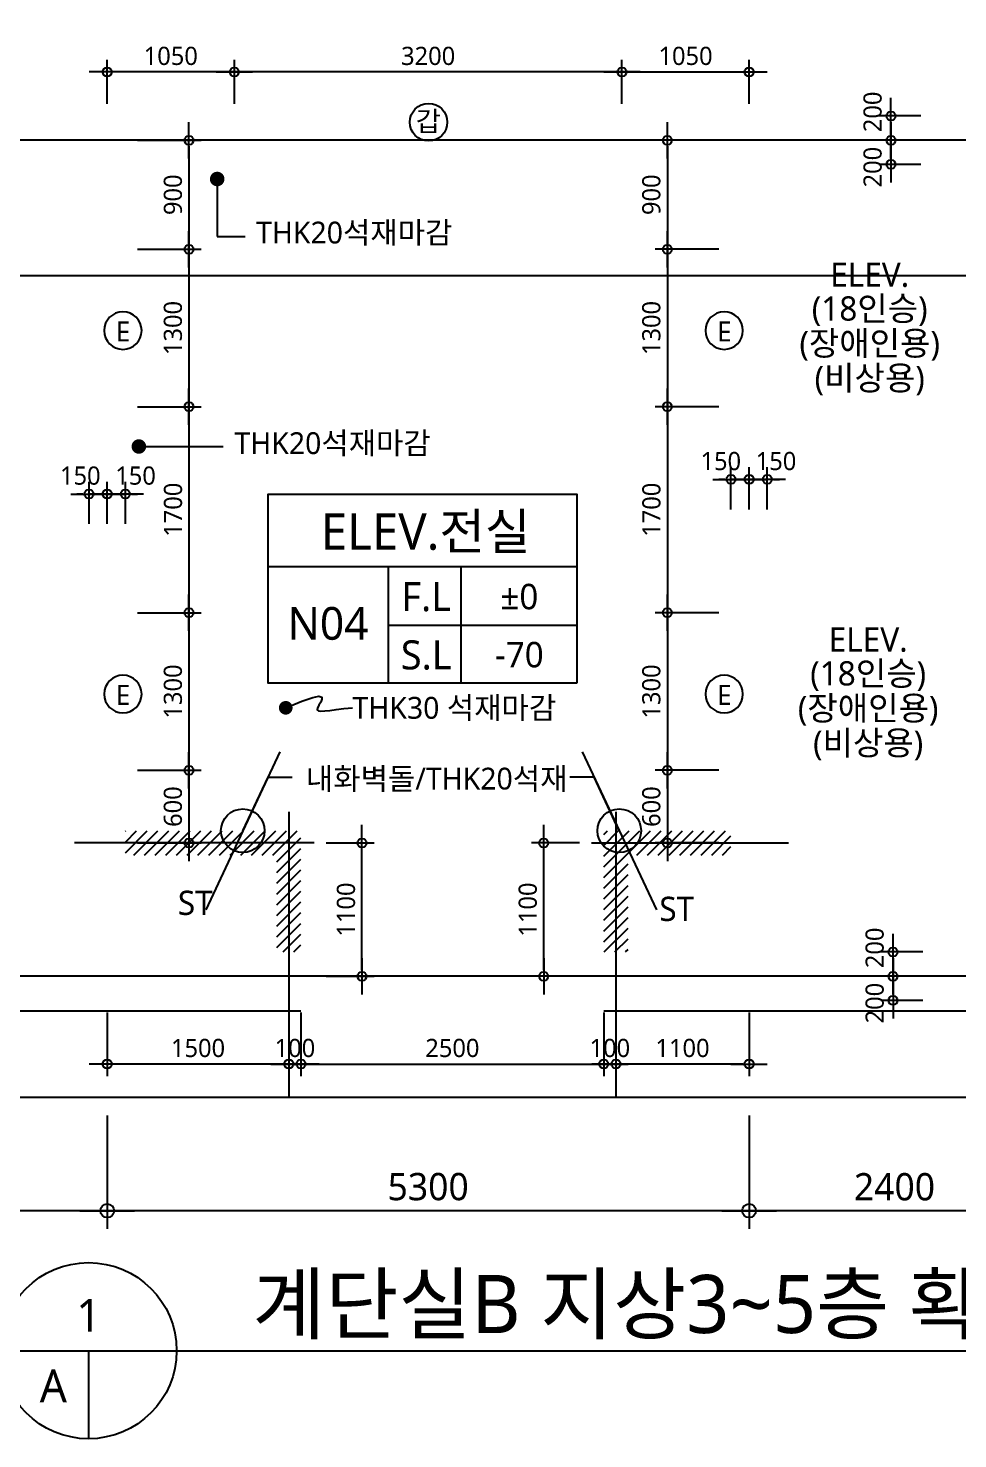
# Model space of a CAD drawing. Header units: millimetres. Extents: x 81033 to 452328, y -17390 to 42241.
# Drawn here: x 213123 to 220798, y 21892 to 33534 of the extents above; entities that cross this region are included whole.
import ezdxf
from ezdxf.enums import TextEntityAlignment as Align

# ---------------------------------------------------------------- set-up
doc = ezdxf.new("R2010")
doc.units = ezdxf.units.MM
doc.header["$LTSCALE"] = 100
doc.header["$MEASUREMENT"] = 0
doc.header["$PDSIZE"] = -10
doc.linetypes.add('CEN', pattern=[62, 60, -1, 0, -1])
doc.layers.get('0').update_dxf_attribs({"linetype": 'CONTINUOUS'})
doc.layers.get('Defpoints').update_dxf_attribs({"color": 171, "linetype": 'CONTINUOUS'})
for name, color, linetype in [('CEN(ST)', 1, 'CEN'), ('HAT 253', 253, 'CONTINUOUS'), ('INS', 251, 'BATTING'), ('LED', 7, 'CONTINUOUS'), ('NDIM', 7, 'CONTINUOUS'), ('SYM', 7, 'CONTINUOUS'), ('TEXT', 3, 'CONTINUOUS'), ('TEXT(MIN)', 7, 'CONTINUOUS'), ('TEXT(NOTE小)', 1, 'CONTINUOUS'), ('TEXT(노트)', 7, 'CONTINUOUS'), ('TEXT(실명)', 3, 'CONTINUOUS'), ('TEXT-기입', 6, 'CONTINUOUS'), ('TITLE', 7, 'CONTINUOUS')]:
    doc.layers.add(name, color=color, linetype=linetype)
doc.styles.add('CGS', font='cgse', dxfattribs={"bigfont": 'cgs'})
doc.styles.add('나눔바른고딕', font='NanumBarunGothic.ttf')
doc.linetypes.add('BATTING', pattern='A,0.0001,-0.1,[134,ltypeshp.shx,S=0.1,R=0,X=-0.1,Y=0],-0.2,[134,ltypeshp.shx,S=0.1,R=180,X=0.1,Y=0],-0.1', length=0.4001)
doc.dimstyles.new('NDIM 1200', dxfattribs={"dimscale": 75, "dimtxt": 3, "dimasz": 1, "dimexe": 2, "dimexo": 2, "dimgap": 1, "dimtad": 1, "dimdec": 0, "dimdsep": 46, "dimtxsty": 'CGS', "dimblk": 'DOT0', "dimcen": 1, "dimdle": 8, "dimclrd": 256, "dimclre": 256, "dimclrt": 256, "dimadec": 0, "dimazin": 0, "dimtfac": 1, "dimtdec": 0, "dimtix": 1, "dimtmove": 2, "dimatfit": 3, "dimldrblk": 'DOT0', "dimfxl": 1, "dimtolj": 1, "dimtzin": 0, "dimlwd": -1, "dimlwe": -1, "dimarcsym": 0})
pattern_1 = [(225, (229947.455, 57424.19), (44.19417, -44.19417), [])]

# ---------------------------------------------------------------- blocks, each defined once
blk = doc.blocks.new('DOT0')
blk.add_line((-3, 0), (3, 0))
at = {"color": 6}
blk.add_circle((0, 0), 0.75, dxfattribs=at)
blk = doc.blocks.new('*D142')
at = {"layer": 'Defpoints', "color": 0, "ltscale": 0.4, "transparency": 16777216}
for p in [(213775, 24710), (219075, 24710), (213775, 23774)]:
    blk.add_point(p, dxfattribs=at)
at = {"layer": 'NDIM', "ltscale": 0.4, "transparency": 16777216}
for p, q in [((213775, 24560), (213775, 23624)), ((219075, 24560), (219075, 23624)), ((219000, 23774), (213850, 23774))]:
    blk.add_line(p, q, dxfattribs=at)
at = {"layer": 'NDIM', "ltscale": 0.4, "transparency": 16777216, "xscale": 75, "yscale": 75, "zscale": 75, "rotation": 180}
blk.add_blockref('DOT0', (213775, 23774), dxfattribs=at)
at = {"layer": 'NDIM', "ltscale": 0.4, "transparency": 16777216, "xscale": 75, "yscale": 75, "zscale": 75}
blk.add_blockref('DOT0', (219075, 23774), dxfattribs=at)
at = {"layer": 'NDIM', "ltscale": 0.4, "transparency": 16777216, "insert": (216425, 23972), "char_height": 225, "attachment_point": 5, "style": '나눔바른고딕'}
blk.add_mtext('\\A1;5300', dxfattribs=at)
blk = doc.blocks.new('*D143')
at = {"layer": 'Defpoints', "color": 0, "ltscale": 0.4, "transparency": 16777216}
for p in [(211025, 24710), (213775, 24710), (211025, 23774)]:
    blk.add_point(p, dxfattribs=at)
at = {"layer": 'NDIM', "ltscale": 0.4, "transparency": 16777216}
for p, q in [((211025, 24560), (211025, 23624)), ((213775, 24560), (213775, 23624)), ((213700, 23774), (211100, 23774))]:
    blk.add_line(p, q, dxfattribs=at)
at = {"layer": 'NDIM', "ltscale": 0.4, "transparency": 16777216, "xscale": 75, "yscale": 75, "zscale": 75, "rotation": 180}
blk.add_blockref('DOT0', (211025, 23774), dxfattribs=at)
at = {"layer": 'NDIM', "ltscale": 0.4, "transparency": 16777216, "xscale": 75, "yscale": 75, "zscale": 75}
blk.add_blockref('DOT0', (213775, 23774), dxfattribs=at)
at = {"layer": 'NDIM', "ltscale": 0.4, "transparency": 16777216, "insert": (212400, 23971), "char_height": 225, "attachment_point": 5, "style": '나눔바른고딕'}
blk.add_mtext('\\A1;2750', dxfattribs=at)
blk = doc.blocks.new('*D146')
at = {"layer": 'Defpoints', "color": 0, "ltscale": 0.4, "transparency": 16777216}
for p in [(219075, 24710), (221475, 24710), (219075, 23774)]:
    blk.add_point(p, dxfattribs=at)
at = {"layer": 'NDIM', "ltscale": 0.4, "transparency": 16777216}
for p, q in [((219075, 24560), (219075, 23624)), ((221475, 24560), (221475, 23624)), ((221400, 23774), (219150, 23774))]:
    blk.add_line(p, q, dxfattribs=at)
at = {"layer": 'NDIM', "ltscale": 0.4, "transparency": 16777216, "xscale": 75, "yscale": 75, "zscale": 75, "rotation": 180}
blk.add_blockref('DOT0', (219075, 23774), dxfattribs=at)
at = {"layer": 'NDIM', "ltscale": 0.4, "transparency": 16777216, "xscale": 75, "yscale": 75, "zscale": 75}
blk.add_blockref('DOT0', (221475, 23774), dxfattribs=at)
at = {"layer": 'NDIM', "ltscale": 0.4, "transparency": 16777216, "insert": (220275, 23971), "char_height": 225, "attachment_point": 5, "style": '나눔바른고딕'}
blk.add_mtext('\\A1;2400', dxfattribs=at)
blk = doc.blocks.new('갑종방화문표기')
at = {"layer": 'TEXT(NOTE小)'}
blk.add_circle((0, 0), 150, dxfattribs=at)
at = {"layer": 'TEXT(NOTE小)', "style": '나눔바른고딕'}
blk.add_text('갑', height=160, dxfattribs=at).set_placement((-2, 7), align=Align.MIDDLE_CENTER)
blk = doc.blocks.new('*D538')
at = {"layer": 'Defpoints', "color": 0, "ltscale": 0.4, "transparency": 16777216}
for p in [(220246, 32810), (220593, 32810), (220593, 32610)]:
    blk.add_point(p, dxfattribs=at)
at = {"layer": 'NDIM', "ltscale": 0.4, "transparency": 16777216}
for p, q in [((220493, 32810), (220146, 32810)), ((220246, 32660), (220246, 32760)), ((220493, 32610), (220146, 32610))]:
    blk.add_line(p, q, dxfattribs=at)
at = {"layer": 'NDIM', "ltscale": 0.4, "transparency": 16777216, "xscale": 50, "yscale": 50, "zscale": 50}
for p, rotation in [((220246, 32810), 90), ((220246, 32610), 270)]:
    blk.add_blockref('DOT0', p, dxfattribs=dict(at, rotation=rotation))
at = {"layer": 'NDIM', "ltscale": 0.4, "transparency": 16777216, "insert": (220095, 32844), "char_height": 150, "attachment_point": 5, "rotation": 90, "style": '나눔바른고딕'}
blk.add_mtext('\\A1;200', dxfattribs=at)
blk = doc.blocks.new('*D539')
at = {"layer": 'Defpoints', "color": 0, "ltscale": 0.4, "transparency": 16777216}
for p in [(220593, 32610), (220246, 32410), (220593, 32410)]:
    blk.add_point(p, dxfattribs=at)
at = {"layer": 'NDIM', "ltscale": 0.4, "transparency": 16777216}
for p, q in [((220493, 32610), (220146, 32610)), ((220246, 32560), (220246, 32460)), ((220493, 32410), (220146, 32410))]:
    blk.add_line(p, q, dxfattribs=at)
at = {"layer": 'NDIM', "ltscale": 0.4, "transparency": 16777216, "xscale": 50, "yscale": 50, "zscale": 50}
for p, rotation in [((220246, 32610), 90), ((220246, 32410), 270)]:
    blk.add_blockref('DOT0', p, dxfattribs=dict(at, rotation=rotation))
at = {"layer": 'NDIM', "ltscale": 0.4, "transparency": 16777216, "insert": (220095, 32388), "char_height": 150, "attachment_point": 5, "rotation": 90, "style": '나눔바른고딕'}
blk.add_mtext('\\A1;200', dxfattribs=at)
blk = doc.blocks.new('*D544')
at = {"layer": 'Defpoints', "color": 0, "ltscale": 0.4, "transparency": 16777216}
for p in [(213925, 29690), (213775, 29343), (213925, 29343)]:
    blk.add_point(p, dxfattribs=at)
at = {"layer": 'NDIM', "ltscale": 0.4, "transparency": 16777216}
for p, q in [((213725, 29690), (213675, 29690)), ((213775, 29443), (213775, 29790)), ((213775, 29690), (213925, 29690)), ((213925, 29443), (213925, 29790)), ((213975, 29690), (214025, 29690))]:
    blk.add_line(p, q, dxfattribs=at)
at = {"layer": 'NDIM', "ltscale": 0.4, "transparency": 16777216, "xscale": 50, "yscale": 50, "zscale": 50}
blk.add_blockref('DOT0', (213775, 29690), dxfattribs=at)
at = {"layer": 'NDIM', "ltscale": 0.4, "transparency": 16777216, "xscale": 50, "yscale": 50, "zscale": 50, "rotation": 180}
blk.add_blockref('DOT0', (213925, 29690), dxfattribs=at)
at = {"layer": 'NDIM', "ltscale": 0.4, "transparency": 16777216, "insert": (214009, 29841), "char_height": 150, "attachment_point": 5, "style": '나눔바른고딕'}
blk.add_mtext('\\A1;150', dxfattribs=at)
blk = doc.blocks.new('*D545')
at = {"layer": 'Defpoints', "color": 0, "ltscale": 0.4, "transparency": 16777216}
for p in [(213625, 29690), (213625, 29343), (213775, 29343)]:
    blk.add_point(p, dxfattribs=at)
at = {"layer": 'NDIM', "ltscale": 0.4, "transparency": 16777216}
for p, q in [((213575, 29690), (213525, 29690)), ((213625, 29443), (213625, 29790)), ((213775, 29690), (213625, 29690)), ((213775, 29443), (213775, 29790)), ((213825, 29690), (213875, 29690))]:
    blk.add_line(p, q, dxfattribs=at)
at = {"layer": 'NDIM', "ltscale": 0.4, "transparency": 16777216, "xscale": 50, "yscale": 50, "zscale": 50}
blk.add_blockref('DOT0', (213625, 29690), dxfattribs=at)
at = {"layer": 'NDIM', "ltscale": 0.4, "transparency": 16777216, "xscale": 50, "yscale": 50, "zscale": 50, "rotation": 180}
blk.add_blockref('DOT0', (213775, 29690), dxfattribs=at)
at = {"layer": 'NDIM', "ltscale": 0.4, "transparency": 16777216, "insert": (213553, 29841), "char_height": 150, "attachment_point": 5, "style": '나눔바른고딕'}
blk.add_mtext('\\A1;150', dxfattribs=at)
blk = doc.blocks.new('*D546')
at = {"layer": 'Defpoints', "color": 0, "ltscale": 0.4, "transparency": 16777216}
for p in [(213925, 31710), (213925, 30410), (214450, 30410)]:
    blk.add_point(p, dxfattribs=at)
at = {"layer": 'NDIM', "ltscale": 0.4, "transparency": 16777216}
for p, q in [((214025, 31710), (214550, 31710)), ((214450, 31660), (214450, 30460)), ((214025, 30410), (214550, 30410))]:
    blk.add_line(p, q, dxfattribs=at)
at = {"layer": 'NDIM', "ltscale": 0.4, "transparency": 16777216, "xscale": 50, "yscale": 50, "zscale": 50}
for p, rotation in [((214450, 31710), 90), ((214450, 30410), 270)]:
    blk.add_blockref('DOT0', p, dxfattribs=dict(at, rotation=rotation))
at = {"layer": 'NDIM', "ltscale": 0.4, "transparency": 16777216, "insert": (214318, 31060), "char_height": 150, "attachment_point": 5, "rotation": 90, "style": '나눔바른고딕'}
blk.add_mtext('\\A1;1300', dxfattribs=at)
blk = doc.blocks.new('*D547')
at = {"layer": 'Defpoints', "color": 0, "ltscale": 0.4, "transparency": 16777216}
for p in [(213925, 30410), (213925, 28710), (214450, 28710)]:
    blk.add_point(p, dxfattribs=at)
at = {"layer": 'NDIM', "ltscale": 0.4, "transparency": 16777216}
for p, q in [((214025, 30410), (214550, 30410)), ((214450, 30360), (214450, 28760)), ((214025, 28710), (214550, 28710))]:
    blk.add_line(p, q, dxfattribs=at)
at = {"layer": 'NDIM', "ltscale": 0.4, "transparency": 16777216, "xscale": 50, "yscale": 50, "zscale": 50}
for p, rotation in [((214450, 30410), 90), ((214450, 28710), 270)]:
    blk.add_blockref('DOT0', p, dxfattribs=dict(at, rotation=rotation))
at = {"layer": 'NDIM', "ltscale": 0.4, "transparency": 16777216, "insert": (214319, 29560), "char_height": 150, "attachment_point": 5, "rotation": 90, "style": '나눔바른고딕'}
blk.add_mtext('\\A1;1700', dxfattribs=at)
blk = doc.blocks.new('*D548')
at = {"layer": 'Defpoints', "color": 0, "ltscale": 0.4, "transparency": 16777216}
for p in [(213925, 28710), (213925, 27410), (214450, 27410)]:
    blk.add_point(p, dxfattribs=at)
at = {"layer": 'NDIM', "ltscale": 0.4, "transparency": 16777216}
for p, q in [((214025, 28710), (214550, 28710)), ((214450, 28660), (214450, 27460)), ((214025, 27410), (214550, 27410))]:
    blk.add_line(p, q, dxfattribs=at)
at = {"layer": 'NDIM', "ltscale": 0.4, "transparency": 16777216, "xscale": 50, "yscale": 50, "zscale": 50}
for p, rotation in [((214450, 28710), 90), ((214450, 27410), 270)]:
    blk.add_blockref('DOT0', p, dxfattribs=dict(at, rotation=rotation))
at = {"layer": 'NDIM', "ltscale": 0.4, "transparency": 16777216, "insert": (214318, 28060), "char_height": 150, "attachment_point": 5, "rotation": 90, "style": '나눔바른고딕'}
blk.add_mtext('\\A1;1300', dxfattribs=at)
blk = doc.blocks.new('*D549')
at = {"layer": 'Defpoints', "color": 0, "ltscale": 0.4, "transparency": 16777216}
for p in [(213925, 27410), (213925, 26810), (214450, 26810)]:
    blk.add_point(p, dxfattribs=at)
at = {"layer": 'NDIM', "ltscale": 0.4, "transparency": 16777216}
for p, q in [((214025, 27410), (214550, 27410)), ((214450, 27360), (214450, 26860)), ((214025, 26810), (214550, 26810))]:
    blk.add_line(p, q, dxfattribs=at)
at = {"layer": 'NDIM', "ltscale": 0.4, "transparency": 16777216, "xscale": 50, "yscale": 50, "zscale": 50}
for p, rotation in [((214450, 27410), 90), ((214450, 26810), 270)]:
    blk.add_blockref('DOT0', p, dxfattribs=dict(at, rotation=rotation))
at = {"layer": 'NDIM', "ltscale": 0.4, "transparency": 16777216, "insert": (214318, 27110), "char_height": 150, "attachment_point": 5, "rotation": 90, "style": '나눔바른고딕'}
blk.add_mtext('\\A1;600', dxfattribs=at)
blk = doc.blocks.new('*D550')
at = {"layer": 'Defpoints', "color": 0, "ltscale": 0.4, "transparency": 16777216}
for p in [(213925, 32610), (213925, 31710), (214450, 31710)]:
    blk.add_point(p, dxfattribs=at)
at = {"layer": 'NDIM', "ltscale": 0.4, "transparency": 16777216}
for p, q in [((214025, 32610), (214550, 32610)), ((214450, 32560), (214450, 31760)), ((214025, 31710), (214550, 31710))]:
    blk.add_line(p, q, dxfattribs=at)
at = {"layer": 'NDIM', "ltscale": 0.4, "transparency": 16777216, "xscale": 50, "yscale": 50, "zscale": 50}
for p, rotation in [((214450, 32610), 90), ((214450, 31710), 270)]:
    blk.add_blockref('DOT0', p, dxfattribs=dict(at, rotation=rotation))
at = {"layer": 'NDIM', "ltscale": 0.4, "transparency": 16777216, "insert": (214318, 32160), "char_height": 150, "attachment_point": 5, "rotation": 90, "style": '나눔바른고딕'}
blk.add_mtext('\\A1;900', dxfattribs=at)
blk = doc.blocks.new('*D551')
at = {"layer": 'Defpoints', "color": 0, "ltscale": 0.4, "transparency": 16777216}
for p in [(218925, 29811), (218925, 29463), (219075, 29463)]:
    blk.add_point(p, dxfattribs=at)
at = {"layer": 'NDIM', "ltscale": 0.4, "transparency": 16777216}
for p, q in [((218875, 29811), (218825, 29811)), ((218925, 29563), (218925, 29911)), ((219075, 29811), (218925, 29811)), ((219075, 29563), (219075, 29911)), ((219125, 29811), (219175, 29811))]:
    blk.add_line(p, q, dxfattribs=at)
at = {"layer": 'NDIM', "ltscale": 0.4, "transparency": 16777216, "xscale": 50, "yscale": 50, "zscale": 50}
blk.add_blockref('DOT0', (218925, 29811), dxfattribs=at)
at = {"layer": 'NDIM', "ltscale": 0.4, "transparency": 16777216, "xscale": 50, "yscale": 50, "zscale": 50, "rotation": 180}
blk.add_blockref('DOT0', (219075, 29811), dxfattribs=at)
at = {"layer": 'NDIM', "ltscale": 0.4, "transparency": 16777216, "insert": (218841, 29961), "char_height": 150, "attachment_point": 5, "style": '나눔바른고딕'}
blk.add_mtext('\\A1;150', dxfattribs=at)
blk = doc.blocks.new('*D552')
at = {"layer": 'Defpoints', "color": 0, "ltscale": 0.4, "transparency": 16777216}
for p in [(219225, 29811), (219075, 29463), (219225, 29463)]:
    blk.add_point(p, dxfattribs=at)
at = {"layer": 'NDIM', "ltscale": 0.4, "transparency": 16777216}
for p, q in [((219025, 29811), (218975, 29811)), ((219075, 29563), (219075, 29911)), ((219075, 29811), (219225, 29811)), ((219225, 29563), (219225, 29911)), ((219275, 29811), (219325, 29811))]:
    blk.add_line(p, q, dxfattribs=at)
at = {"layer": 'NDIM', "ltscale": 0.4, "transparency": 16777216, "xscale": 50, "yscale": 50, "zscale": 50}
blk.add_blockref('DOT0', (219075, 29811), dxfattribs=at)
at = {"layer": 'NDIM', "ltscale": 0.4, "transparency": 16777216, "xscale": 50, "yscale": 50, "zscale": 50, "rotation": 180}
blk.add_blockref('DOT0', (219225, 29811), dxfattribs=at)
at = {"layer": 'NDIM', "ltscale": 0.4, "transparency": 16777216, "insert": (219297, 29961), "char_height": 150, "attachment_point": 5, "style": '나눔바른고딕'}
blk.add_mtext('\\A1;150', dxfattribs=at)
blk = doc.blocks.new('*D553')
at = {"layer": 'Defpoints', "color": 0, "ltscale": 0.4, "transparency": 16777216}
for p in [(218925, 31710), (218400, 30410), (218925, 30410)]:
    blk.add_point(p, dxfattribs=at)
at = {"layer": 'NDIM', "ltscale": 0.4, "transparency": 16777216}
for p, q in [((218825, 31710), (218300, 31710)), ((218400, 31660), (218400, 30460)), ((218825, 30410), (218300, 30410))]:
    blk.add_line(p, q, dxfattribs=at)
at = {"layer": 'NDIM', "ltscale": 0.4, "transparency": 16777216, "xscale": 50, "yscale": 50, "zscale": 50}
for p, rotation in [((218400, 31710), 90), ((218400, 30410), 270)]:
    blk.add_blockref('DOT0', p, dxfattribs=dict(at, rotation=rotation))
at = {"layer": 'NDIM', "ltscale": 0.4, "transparency": 16777216, "insert": (218268, 31060), "char_height": 150, "attachment_point": 5, "rotation": 90, "style": '나눔바른고딕'}
blk.add_mtext('\\A1;1300', dxfattribs=at)
blk = doc.blocks.new('*D554')
at = {"layer": 'Defpoints', "color": 0, "ltscale": 0.4, "transparency": 16777216}
for p in [(218925, 30410), (218400, 28710), (218925, 28710)]:
    blk.add_point(p, dxfattribs=at)
at = {"layer": 'NDIM', "ltscale": 0.4, "transparency": 16777216}
for p, q in [((218825, 30410), (218300, 30410)), ((218400, 30360), (218400, 28760)), ((218825, 28710), (218300, 28710))]:
    blk.add_line(p, q, dxfattribs=at)
at = {"layer": 'NDIM', "ltscale": 0.4, "transparency": 16777216, "xscale": 50, "yscale": 50, "zscale": 50}
for p, rotation in [((218400, 30410), 90), ((218400, 28710), 270)]:
    blk.add_blockref('DOT0', p, dxfattribs=dict(at, rotation=rotation))
at = {"layer": 'NDIM', "ltscale": 0.4, "transparency": 16777216, "insert": (218269, 29560), "char_height": 150, "attachment_point": 5, "rotation": 90, "style": '나눔바른고딕'}
blk.add_mtext('\\A1;1700', dxfattribs=at)
blk = doc.blocks.new('*D555')
at = {"layer": 'Defpoints', "color": 0, "ltscale": 0.4, "transparency": 16777216}
for p in [(218925, 28710), (218400, 27410), (218925, 27410)]:
    blk.add_point(p, dxfattribs=at)
at = {"layer": 'NDIM', "ltscale": 0.4, "transparency": 16777216}
for p, q in [((218825, 28710), (218300, 28710)), ((218400, 28660), (218400, 27460)), ((218825, 27410), (218300, 27410))]:
    blk.add_line(p, q, dxfattribs=at)
at = {"layer": 'NDIM', "ltscale": 0.4, "transparency": 16777216, "xscale": 50, "yscale": 50, "zscale": 50}
for p, rotation in [((218400, 28710), 90), ((218400, 27410), 270)]:
    blk.add_blockref('DOT0', p, dxfattribs=dict(at, rotation=rotation))
at = {"layer": 'NDIM', "ltscale": 0.4, "transparency": 16777216, "insert": (218268, 28060), "char_height": 150, "attachment_point": 5, "rotation": 90, "style": '나눔바른고딕'}
blk.add_mtext('\\A1;1300', dxfattribs=at)
blk = doc.blocks.new('*D556')
at = {"layer": 'Defpoints', "color": 0, "ltscale": 0.4, "transparency": 16777216}
for p in [(218925, 27410), (218400, 26810), (218925, 26810)]:
    blk.add_point(p, dxfattribs=at)
at = {"layer": 'NDIM', "ltscale": 0.4, "transparency": 16777216}
for p, q in [((218825, 27410), (218300, 27410)), ((218400, 27360), (218400, 26860)), ((218825, 26810), (218300, 26810))]:
    blk.add_line(p, q, dxfattribs=at)
at = {"layer": 'NDIM', "ltscale": 0.4, "transparency": 16777216, "xscale": 50, "yscale": 50, "zscale": 50}
for p, rotation in [((218400, 27410), 90), ((218400, 26810), 270)]:
    blk.add_blockref('DOT0', p, dxfattribs=dict(at, rotation=rotation))
at = {"layer": 'NDIM', "ltscale": 0.4, "transparency": 16777216, "insert": (218268, 27110), "char_height": 150, "attachment_point": 5, "rotation": 90, "style": '나눔바른고딕'}
blk.add_mtext('\\A1;600', dxfattribs=at)
blk = doc.blocks.new('*D557')
at = {"layer": 'Defpoints', "color": 0, "ltscale": 0.4, "transparency": 16777216}
for p in [(218925, 32610), (218400, 31710), (218925, 31710)]:
    blk.add_point(p, dxfattribs=at)
at = {"layer": 'NDIM', "ltscale": 0.4, "transparency": 16777216}
for p, q in [((218825, 32610), (218300, 32610)), ((218400, 32560), (218400, 31760)), ((218825, 31710), (218300, 31710))]:
    blk.add_line(p, q, dxfattribs=at)
at = {"layer": 'NDIM', "ltscale": 0.4, "transparency": 16777216, "xscale": 50, "yscale": 50, "zscale": 50}
for p, rotation in [((218400, 32610), 90), ((218400, 31710), 270)]:
    blk.add_blockref('DOT0', p, dxfattribs=dict(at, rotation=rotation))
at = {"layer": 'NDIM', "ltscale": 0.4, "transparency": 16777216, "insert": (218268, 32160), "char_height": 150, "attachment_point": 5, "rotation": 90, "style": '나눔바른고딕'}
blk.add_mtext('\\A1;900', dxfattribs=at)
blk = doc.blocks.new('*D558')
at = {"layer": 'Defpoints', "color": 0, "ltscale": 0.4, "transparency": 16777216}
for p in [(213775, 33174), (213775, 32810), (214825, 32810)]:
    blk.add_point(p, dxfattribs=at)
at = {"layer": 'NDIM', "ltscale": 0.4, "transparency": 16777216}
for p, q in [((213775, 32910), (213775, 33274)), ((214825, 32910), (214825, 33274)), ((214775, 33174), (213825, 33174))]:
    blk.add_line(p, q, dxfattribs=at)
at = {"layer": 'NDIM', "ltscale": 0.4, "transparency": 16777216, "xscale": 50, "yscale": 50, "zscale": 50, "rotation": 180}
blk.add_blockref('DOT0', (213775, 33174), dxfattribs=at)
at = {"layer": 'NDIM', "ltscale": 0.4, "transparency": 16777216, "xscale": 50, "yscale": 50, "zscale": 50}
blk.add_blockref('DOT0', (214825, 33174), dxfattribs=at)
at = {"layer": 'NDIM', "ltscale": 0.4, "transparency": 16777216, "insert": (214300, 33305), "char_height": 150, "attachment_point": 5, "style": '나눔바른고딕'}
blk.add_mtext('\\A1;1050', dxfattribs=at)
blk = doc.blocks.new('*D559')
at = {"layer": 'Defpoints', "color": 0, "ltscale": 0.4, "transparency": 16777216}
for p in [(214825, 33174), (214825, 32810), (218025, 32810)]:
    blk.add_point(p, dxfattribs=at)
at = {"layer": 'NDIM', "ltscale": 0.4, "transparency": 16777216}
for p, q in [((214825, 32910), (214825, 33274)), ((218025, 32910), (218025, 33274)), ((217975, 33174), (214875, 33174))]:
    blk.add_line(p, q, dxfattribs=at)
at = {"layer": 'NDIM', "ltscale": 0.4, "transparency": 16777216, "xscale": 50, "yscale": 50, "zscale": 50, "rotation": 180}
blk.add_blockref('DOT0', (214825, 33174), dxfattribs=at)
at = {"layer": 'NDIM', "ltscale": 0.4, "transparency": 16777216, "xscale": 50, "yscale": 50, "zscale": 50}
blk.add_blockref('DOT0', (218025, 33174), dxfattribs=at)
at = {"layer": 'NDIM', "ltscale": 0.4, "transparency": 16777216, "insert": (216425, 33305), "char_height": 150, "attachment_point": 5, "style": '나눔바른고딕'}
blk.add_mtext('\\A1;3200', dxfattribs=at)
blk = doc.blocks.new('*D560')
at = {"layer": 'Defpoints', "color": 0, "ltscale": 0.4, "transparency": 16777216}
for p in [(219075, 33174), (218025, 32810), (219075, 32810)]:
    blk.add_point(p, dxfattribs=at)
at = {"layer": 'NDIM', "ltscale": 0.4, "transparency": 16777216}
for p, q in [((218025, 32910), (218025, 33274)), ((219075, 32910), (219075, 33274)), ((218075, 33174), (219025, 33174))]:
    blk.add_line(p, q, dxfattribs=at)
at = {"layer": 'NDIM', "ltscale": 0.4, "transparency": 16777216, "xscale": 50, "yscale": 50, "zscale": 50, "rotation": 180}
blk.add_blockref('DOT0', (218025, 33174), dxfattribs=at)
at = {"layer": 'NDIM', "ltscale": 0.4, "transparency": 16777216, "xscale": 50, "yscale": 50, "zscale": 50}
blk.add_blockref('DOT0', (219075, 33174), dxfattribs=at)
at = {"layer": 'NDIM', "ltscale": 0.4, "transparency": 16777216, "insert": (218550, 33305), "char_height": 150, "attachment_point": 5, "style": '나눔바른고딕'}
blk.add_mtext('\\A1;1050', dxfattribs=at)
blk = doc.blocks.new('*D561')
at = {"layer": 'Defpoints', "color": 0, "ltscale": 0.4, "transparency": 16777216}
for p in [(217975, 25510), (219075, 25510), (217975, 24985)]:
    blk.add_point(p, dxfattribs=at)
at = {"layer": 'NDIM', "ltscale": 0.4, "transparency": 16777216}
for p, q in [((217975, 25410), (217975, 24885)), ((219075, 25410), (219075, 24885)), ((219025, 24985), (218025, 24985))]:
    blk.add_line(p, q, dxfattribs=at)
at = {"layer": 'NDIM', "ltscale": 0.4, "transparency": 16777216, "xscale": 50, "yscale": 50, "zscale": 50, "rotation": 180}
blk.add_blockref('DOT0', (217975, 24985), dxfattribs=at)
at = {"layer": 'NDIM', "ltscale": 0.4, "transparency": 16777216, "xscale": 50, "yscale": 50, "zscale": 50}
blk.add_blockref('DOT0', (219075, 24985), dxfattribs=at)
at = {"layer": 'NDIM', "ltscale": 0.4, "transparency": 16777216, "insert": (218525, 25117), "char_height": 150, "attachment_point": 5, "style": '나눔바른고딕'}
blk.add_mtext('\\A1;1100', dxfattribs=at)
blk = doc.blocks.new('*D562')
at = {"layer": 'Defpoints', "color": 0, "ltscale": 0.4, "transparency": 16777216}
for p in [(213775, 25510), (215275, 25510), (213775, 24985)]:
    blk.add_point(p, dxfattribs=at)
at = {"layer": 'NDIM', "ltscale": 0.4, "transparency": 16777216}
for p, q in [((213775, 25410), (213775, 24885)), ((215275, 25410), (215275, 24885)), ((215225, 24985), (213825, 24985))]:
    blk.add_line(p, q, dxfattribs=at)
at = {"layer": 'NDIM', "ltscale": 0.4, "transparency": 16777216, "xscale": 50, "yscale": 50, "zscale": 50, "rotation": 180}
blk.add_blockref('DOT0', (213775, 24985), dxfattribs=at)
at = {"layer": 'NDIM', "ltscale": 0.4, "transparency": 16777216, "xscale": 50, "yscale": 50, "zscale": 50}
blk.add_blockref('DOT0', (215275, 24985), dxfattribs=at)
at = {"layer": 'NDIM', "ltscale": 0.4, "transparency": 16777216, "insert": (214525, 25117), "char_height": 150, "attachment_point": 5, "style": '나눔바른고딕'}
blk.add_mtext('\\A1;1500', dxfattribs=at)
blk = doc.blocks.new('*D563')
at = {"layer": 'Defpoints', "color": 0, "ltscale": 0.4, "transparency": 16777216}
for p in [(215483, 26810), (215878, 26810), (215483, 25710)]:
    blk.add_point(p, dxfattribs=at)
at = {"layer": 'NDIM', "ltscale": 0.4, "transparency": 16777216}
for p, q in [((215583, 26810), (215978, 26810)), ((215878, 25760), (215878, 26760)), ((215583, 25710), (215978, 25710))]:
    blk.add_line(p, q, dxfattribs=at)
at = {"layer": 'NDIM', "ltscale": 0.4, "transparency": 16777216, "xscale": 50, "yscale": 50, "zscale": 50}
for p, rotation in [((215878, 26810), 90), ((215878, 25710), 270)]:
    blk.add_blockref('DOT0', p, dxfattribs=dict(at, rotation=rotation))
at = {"layer": 'NDIM', "ltscale": 0.4, "transparency": 16777216, "insert": (215747, 26260), "char_height": 150, "attachment_point": 5, "rotation": 90, "style": '나눔바른고딕'}
blk.add_mtext('\\A1;1100', dxfattribs=at)
blk = doc.blocks.new('*D564')
at = {"layer": 'Defpoints', "color": 0, "ltscale": 0.4, "transparency": 16777216}
for p in [(217379, 26810), (217774, 26810), (217774, 25710)]:
    blk.add_point(p, dxfattribs=at)
at = {"layer": 'NDIM', "ltscale": 0.4, "transparency": 16777216}
for p, q in [((217674, 26810), (217279, 26810)), ((217379, 25760), (217379, 26760)), ((217674, 25710), (217279, 25710))]:
    blk.add_line(p, q, dxfattribs=at)
at = {"layer": 'NDIM', "ltscale": 0.4, "transparency": 16777216, "xscale": 50, "yscale": 50, "zscale": 50}
for p, rotation in [((217379, 26810), 90), ((217379, 25710), 270)]:
    blk.add_blockref('DOT0', p, dxfattribs=dict(at, rotation=rotation))
at = {"layer": 'NDIM', "ltscale": 0.4, "transparency": 16777216, "insert": (217248, 26260), "char_height": 150, "attachment_point": 5, "rotation": 90, "style": '나눔바른고딕'}
blk.add_mtext('\\A1;1100', dxfattribs=at)
blk = doc.blocks.new('A$C51E23882')
at = {"layer": 'TITLE'}
blk.add_lwpolyline([(8500, 0), (0, 0), (0, 5200), (8500, 5200)], close=True, dxfattribs=at)
for points in [[(8500, 3200), (0, 3200)], [(3300, 3200), (3300, 0)], [(5300, 3200), (5300, 0)], [(3300, 1600), (8500, 1600)]]:
    blk.add_lwpolyline(points, dxfattribs=at)
at = {"layer": 'TITLE', "style": '나눔바른고딕'}
for s, p in [('F.L', (4352, 2378)), ('S.L', (4352, 778))]:
    blk.add_text(s, height=800, dxfattribs=at).set_placement(p, align=Align.MIDDLE)
blk = doc.blocks.new('_Dot')
at = {"color": 0, "linetype": 'ByBlock', "lineweight": -2}
blk.add_line((-0.5, 0), (-1, 0), dxfattribs=at)
at = {"color": 0, "linetype": 'ByBlock', "const_width": 0.5}
blk.add_lwpolyline([(-0.25, 0, 1), (0.25, 0, 1)], format="xyb", close=True, dxfattribs=at)
blk = doc.blocks.new('*D528')
at = {"layer": 'Defpoints', "color": 0, "ltscale": 0.4, "transparency": 16777216}
for p in [(220263, 25910), (220610, 25910), (220610, 25710)]:
    blk.add_point(p, dxfattribs=at)
at = {"layer": 'NDIM', "ltscale": 0.4, "transparency": 16777216}
for p, q in [((220510, 25910), (220163, 25910)), ((220263, 25760), (220263, 25860)), ((220510, 25710), (220163, 25710))]:
    blk.add_line(p, q, dxfattribs=at)
at = {"layer": 'NDIM', "ltscale": 0.4, "transparency": 16777216, "xscale": 50, "yscale": 50, "zscale": 50}
for p, rotation in [((220263, 25910), 90), ((220263, 25710), 270)]:
    blk.add_blockref('DOT0', p, dxfattribs=dict(at, rotation=rotation))
at = {"layer": 'NDIM', "ltscale": 0.4, "transparency": 16777216, "insert": (220112, 25944), "char_height": 150, "attachment_point": 5, "rotation": 90, "style": '나눔바른고딕'}
blk.add_mtext('\\A1;200', dxfattribs=at)
blk = doc.blocks.new('*D529')
at = {"layer": 'Defpoints', "color": 0, "ltscale": 0.4, "transparency": 16777216}
for p in [(220610, 25710), (220263, 25510), (220610, 25510)]:
    blk.add_point(p, dxfattribs=at)
at = {"layer": 'NDIM', "ltscale": 0.4, "transparency": 16777216}
for p, q in [((220510, 25710), (220163, 25710)), ((220263, 25660), (220263, 25560)), ((220510, 25510), (220163, 25510))]:
    blk.add_line(p, q, dxfattribs=at)
at = {"layer": 'NDIM', "ltscale": 0.4, "transparency": 16777216, "xscale": 50, "yscale": 50, "zscale": 50}
for p, rotation in [((220263, 25710), 90), ((220263, 25510), 270)]:
    blk.add_blockref('DOT0', p, dxfattribs=dict(at, rotation=rotation))
at = {"layer": 'NDIM', "ltscale": 0.4, "transparency": 16777216, "insert": (220112, 25488), "char_height": 150, "attachment_point": 5, "rotation": 90, "style": '나눔바른고딕'}
blk.add_mtext('\\A1;200', dxfattribs=at)
blk = doc.blocks.new('E')
at = {"layer": 'TEXT(NOTE小)'}
blk.add_circle((287, -86), 155, dxfattribs=at)
at = {"layer": 'TEXT(NOTE小)', "style": '나눔바른고딕'}
blk.add_text('E', height=165, dxfattribs=at).set_placement((288, -79), align=Align.MIDDLE_CENTER)
blk = doc.blocks.new('*D533')
at = {"layer": 'Defpoints', "color": 0, "ltscale": 0.4, "transparency": 16777216}
for p in [(215275, 25510), (215375, 25510), (215375, 24985)]:
    blk.add_point(p, dxfattribs=at)
at = {"layer": 'NDIM', "ltscale": 0.4, "transparency": 16777216}
for p, q in [((215275, 25410), (215275, 24885)), ((215375, 25410), (215375, 24885)), ((215225, 24985), (215175, 24985)), ((215275, 24985), (215375, 24985)), ((215425, 24985), (215475, 24985))]:
    blk.add_line(p, q, dxfattribs=at)
at = {"layer": 'NDIM', "ltscale": 0.4, "transparency": 16777216, "xscale": 50, "yscale": 50, "zscale": 50}
blk.add_blockref('DOT0', (215275, 24985), dxfattribs=at)
at = {"layer": 'NDIM', "ltscale": 0.4, "transparency": 16777216, "xscale": 50, "yscale": 50, "zscale": 50, "rotation": 180}
blk.add_blockref('DOT0', (215375, 24985), dxfattribs=at)
at = {"layer": 'NDIM', "ltscale": 0.4, "transparency": 16777216, "insert": (215325, 25117), "char_height": 150, "attachment_point": 5, "style": '나눔바른고딕'}
blk.add_mtext('\\A1;100', dxfattribs=at)
blk = doc.blocks.new('*D534')
at = {"layer": 'Defpoints', "color": 0, "ltscale": 0.4, "transparency": 16777216}
for p in [(215375, 25510), (217875, 25510), (217875, 24985)]:
    blk.add_point(p, dxfattribs=at)
at = {"layer": 'NDIM', "ltscale": 0.4, "transparency": 16777216}
for p, q in [((215375, 25410), (215375, 24885)), ((217875, 25410), (217875, 24885)), ((215425, 24985), (217825, 24985))]:
    blk.add_line(p, q, dxfattribs=at)
at = {"layer": 'NDIM', "ltscale": 0.4, "transparency": 16777216, "xscale": 50, "yscale": 50, "zscale": 50, "rotation": 180}
blk.add_blockref('DOT0', (215375, 24985), dxfattribs=at)
at = {"layer": 'NDIM', "ltscale": 0.4, "transparency": 16777216, "xscale": 50, "yscale": 50, "zscale": 50}
blk.add_blockref('DOT0', (217875, 24985), dxfattribs=at)
at = {"layer": 'NDIM', "ltscale": 0.4, "transparency": 16777216, "insert": (216625, 25117), "char_height": 150, "attachment_point": 5, "style": '나눔바른고딕'}
blk.add_mtext('\\A1;2500', dxfattribs=at)
blk = doc.blocks.new('*D535')
at = {"layer": 'Defpoints', "color": 0, "ltscale": 0.4, "transparency": 16777216}
for p in [(217875, 25510), (217975, 25510), (217975, 24985)]:
    blk.add_point(p, dxfattribs=at)
at = {"layer": 'NDIM', "ltscale": 0.4, "transparency": 16777216}
for p, q in [((217875, 25410), (217875, 24885)), ((217975, 25410), (217975, 24885)), ((217825, 24985), (217775, 24985)), ((217875, 24985), (217975, 24985)), ((218025, 24985), (218075, 24985))]:
    blk.add_line(p, q, dxfattribs=at)
at = {"layer": 'NDIM', "ltscale": 0.4, "transparency": 16777216, "xscale": 50, "yscale": 50, "zscale": 50}
blk.add_blockref('DOT0', (217875, 24985), dxfattribs=at)
at = {"layer": 'NDIM', "ltscale": 0.4, "transparency": 16777216, "xscale": 50, "yscale": 50, "zscale": 50, "rotation": 180}
blk.add_blockref('DOT0', (217975, 24985), dxfattribs=at)
at = {"layer": 'NDIM', "ltscale": 0.4, "transparency": 16777216, "insert": (217925, 25117), "char_height": 150, "attachment_point": 5, "style": '나눔바른고딕'}
blk.add_mtext('\\A1;100', dxfattribs=at)

msp = doc.modelspace()

# ---------------------------------------------------------------- hatches: boundary and pattern name
at = {"layer": 'HAT 253'}
h = msp.add_hatch(dxfattribs=at)
h.set_pattern_fill('ANSI31', color=256, scale=500, angle=180)
h.set_pattern_definition(pattern_1)
h.paths.add_polyline_path([(215175, 25910.1), (215375, 25910.1), (215375, 26910.1), (213925, 26910.1), (213925, 26710.1), (215175, 26710.1)])
h = msp.add_hatch(dxfattribs=at)
h.set_pattern_fill('ANSI31', color=256, scale=500, angle=180)
h.set_pattern_definition(pattern_1)
h.paths.add_polyline_path([(218075, 25910.1), (217875, 25910.1), (217875, 26910.1), (218925, 26910.1), (218925, 26710.1), (218075, 26710.1)])

# ---------------------------------------------------------------- linework, layer by layer
at = {"layer": 'CEN(ST)', "ltscale": 10000}
for p, q in [((223025, 32610.1), (207925, 32610.1)), ((215275, 27066.5), (215275, 24710.1)), ((217975, 27066.5), (217975, 24710.1)), ((215483.1, 26810.1), (213504.5, 26810.1)), ((217774.4, 26810.1), (219401, 26810.1)), ((227425, 25710.1), (207925, 25710.1))]:
    msp.add_line(p, q, dxfattribs=at)
at = {"layer": 'Defpoints'}
msp.add_line((212331.3, 31492.9), (225445.5, 31492.9), dxfattribs=at)
at = {"layer": 'Defpoints', "ltscale": 10000}
msp.add_lwpolyline([(207925, 39202.7), (227425, 39202.7), (227425, 24710.1), (207925, 24710.1)], close=True, dxfattribs=at)
at = {"layer": 'INS', "ltscale": 0.9}
for points in [[(215375, 25422.6), (207925, 25422.6)], [(222075, 25422.6), (217875, 25422.6)]]:
    msp.add_lwpolyline(points, dxfattribs=at)
at = {"layer": 'LED', "const_width": 56.2}
msp.add_lwpolyline([(215249.2, 27953.5, -1), (215249.2, 27897.2, -1)], format="xyb", close=True, dxfattribs=at)
at = {"layer": 'LED'}
msp.add_lwpolyline([(215249.2, 27925.3), (215383.1, 27981.2), (215471.8, 28011.3), (215523.5, 28020.5), (215546.3, 28013.8), (215548.2, 27995.8), (215537.5, 27971.6), (215522.1, 27945.8), (215510.2, 27923.5), (215508.6, 27908.3), (215518.3, 27900.1), (215539.1, 27897.6), (215570.8, 27899.5), (215613, 27904.5), (215665.5, 27911.3), (215728.1, 27918.7), (215800.4, 27925.3)], dxfattribs=at)
at = {"layer": 'NDIM', "ltscale": 10000}
msp.add_lwpolyline([(214156.4, 30082.1), (214733.4, 30082.1)], dxfattribs=at)
at = {"layer": 'SYM'}
for p, q in [((212893.9, 22619.5), (224137.6, 22619.5)), ((213621.2, 22619.5), (213621.2, 21892.2))]:
    msp.add_line(p, q, dxfattribs=at)
msp.add_circle((213621.2, 22619.5), 727.3, dxfattribs=at)

# ---------------------------------------------------------------- block references
for name, p, xscale, yscale, zscale in [('갑종방화문표기', (216428.4, 32758.7), 1.030731055544951, 1.030731055544951, 1.030731055544951), ('A$C51E23882', (215103.5, 28128.1), 0.3, 0.3, 0.3)]:
    msp.add_blockref(name, p, dxfattribs=dict(xscale=xscale, yscale=yscale, zscale=zscale))
at = {"layer": 'CEN(ST)', "xscale": -1, "rotation": 180}
for p in [(213617.7, 30952.8), (218582, 30952.8), (213617.7, 27952.8), (218582, 27952.8)]:
    msp.add_blockref('E', p, dxfattribs=at)
at = {"layer": 'NDIM', "ltscale": 10000, "xscale": -120, "yscale": 120, "zscale": 120}
msp.add_blockref('_Dot', (214036.4, 30082.1), dxfattribs=at)

# ---------------------------------------------------------------- texts
at = {"layer": 'TEXT', "style": '나눔바른고딕'}
msp.add_text('계단실B 지상3~5층 확대 평면도', height=480, dxfattribs=at).set_placement((223567.2, 23004.9), align=Align.MIDDLE_RIGHT)
for s, p in [('1', (213621.2, 22910.4)), ('A', (213330.3, 22328.6))]:
    msp.add_text(s, height=270, dxfattribs=at).set_placement(p, align=Align.MIDDLE)
at = {"layer": 'TEXT(MIN)', "style": '나눔바른고딕'}
for s, p in [('THK20석재마감', (216625.1, 31847.7)), ('THK20석재마감', (216446.6, 30109.6)), ('내화벽돌/THK20석재', (217575.4, 27340.9))]:
    msp.add_text(s, height=180, dxfattribs=at).set_placement(p, align=Align.MIDDLE_RIGHT)
msp.add_text('THK30 석재마감', height=180, dxfattribs=at).set_placement((215800.4, 27925.3), align=Align.MIDDLE_LEFT)
for p in [(214502.3, 26315.9), (218477.3, 26265.9)]:
    msp.add_text('ST', height=200, dxfattribs=at).set_placement(p, align=Align.MIDDLE_CENTER)
at = {"layer": 'TEXT(노트)', "style": '나눔바른고딕'}
for s, p in [('ELEV.', (220070.5, 31498.2)), ('(18인승)', (220070.5, 31211.6)), ('(장애인용)', (220070.5, 30924.9)), ('(비상용)', (220070.5, 30638.2)), ('ELEV.', (220057.7, 28486.9)), ('(18인승)', (220057.7, 28200.2)), ('(장애인용)', (220057.7, 27913.5)), ('(비상용)', (220057.7, 27626.9))]:
    msp.add_text(s, height=200, dxfattribs=at).set_placement(p, align=Align.MIDDLE)
at = {"layer": 'TEXT(실명)', "style": '나눔바른고딕'}
msp.add_text('ELEV.전실', height=300, dxfattribs=at).set_placement((216404.9, 29386.4), align=Align.MIDDLE)
at = {"layer": 'TEXT-기입', "style": '나눔바른고딕'}
for s, height, p in [('±0', 210, (217178.1, 28843.6)), ('N04', 270, (215598.5, 28622.3)), ('-70', 210, (217178.4, 28364.5))]:
    msp.add_text(s, height=height, dxfattribs=at).set_placement(p, align=Align.MIDDLE)

# ---------------------------------------------------------------- dimensions: what is measured, and where the dimension line sits
at = {"layer": 'NDIM', "ltscale": 0.4}
for base, p1, p2, angle, override, picture, middle in [((213775, 33173.9), (214825, 32810.1), (213775, 32810.1), 180, {"dimscale": 50, "dimtxsty": '나눔바른고딕'}, '*D558', (214300, 33305.3)), ((214825, 33173.9), (218025, 32810.1), (214825, 32810.1), 180, {"dimscale": 50, "dimtxsty": '나눔바른고딕'}, '*D559', (216425, 33305.4)), ((214450, 31710.1), (213925, 32610.1), (213925, 31710.1), 270, {"dimscale": 50, "dimtxsty": '나눔바른고딕'}, '*D550', (214318.5, 32160.1)), ((218400, 31710.1), (218925, 32610.1), (218925, 31710.1), 270, {"dimscale": 50, "dimtxsty": '나눔바른고딕'}, '*D557', (218268.5, 32160.1)), ((214450, 30410.1), (213925, 31710.1), (213925, 30410.1), 270, {"dimscale": 50, "dimtxsty": '나눔바른고딕'}, '*D546', (214318.5, 31060.1)), ((218400, 30410.1), (218925, 31710.1), (218925, 30410.1), 270, {"dimscale": 50, "dimtxsty": '나눔바른고딕'}, '*D553', (218268.5, 31060.1)), ((214450, 28710.1), (213925, 30410.1), (213925, 28710.1), 270, {"dimscale": 50, "dimtxsty": '나눔바른고딕'}, '*D547', (214318.6, 29560.1)), ((218400, 28710.1), (218925, 30410.1), (218925, 28710.1), 270, {"dimscale": 50, "dimtxsty": '나눔바른고딕'}, '*D554', (218268.6, 29560.1)), ((214450, 27410.1), (213925, 28710.1), (213925, 27410.1), 270, {"dimscale": 50, "dimtxsty": '나눔바른고딕'}, '*D548', (214318.5, 28060.1)), ((218400, 27410.1), (218925, 28710.1), (218925, 27410.1), 270, {"dimscale": 50, "dimtxsty": '나눔바른고딕'}, '*D555', (218268.5, 28060.1)), ((214450, 26810.1), (213925, 27410.1), (213925, 26810.1), 270, {"dimscale": 50, "dimtxsty": '나눔바른고딕'}, '*D549', (214318.5, 27110.1)), ((218400, 26810.1), (218925, 27410.1), (218925, 26810.1), 270, {"dimscale": 50, "dimtxsty": '나눔바른고딕'}, '*D556', (218268.5, 27110.1)), ((215878.1, 26810.1), (215483.1, 25710.1), (215483.1, 26810.1), 90, {"dimscale": 50, "dimtxsty": '나눔바른고딕'}, '*D563', (215746.6, 26260.1)), ((217379.5, 26810.1), (217774.4, 25710.1), (217774.4, 26810.1), 90, {"dimscale": 50, "dimtxsty": '나눔바른고딕'}, '*D564', (217248, 26260.1)), ((213775, 24985.1), (215275, 25510.1), (213775, 25510.1), 180, {"dimscale": 50, "dimtxsty": '나눔바른고딕'}, '*D562', (214525, 25116.5)), ((217975, 24985.1), (219075, 25510.1), (217975, 25510.1), 180, {"dimscale": 50, "dimtxsty": '나눔바른고딕'}, '*D561', (218525, 25116.5)), ((211025, 23774.3), (213775, 24710.1), (211025, 24710.1), 180, {"dimtxsty": '나눔바른고딕'}, '*D143', (212400, 23971.5)), ((213775, 23774.3), (219075, 24710.1), (213775, 24710.1), 180, {"dimtxsty": '나눔바른고딕'}, '*D142', (216425, 23971.6)), ((219075, 23774.3), (221475, 24710.1), (219075, 24710.1), 180, {"dimtxsty": '나눔바른고딕'}, '*D146', (220275, 23971.5))]:
    dim = msp.add_linear_dim(base=base, p1=p1, p2=p2, angle=angle, dimstyle='NDIM 1200', override=override, dxfattribs=at)
    dim.commit()
    dim.dimension.update_dxf_attribs({"geometry": picture, "text_midpoint": middle})
for base, p1, p2, picture, middle in [((219075, 33173.9), (218025, 32810.1), (219075, 32810.1), '*D560', (218550, 33305.3)), ((215375, 24985.1), (215275, 25510.1), (215375, 25510.1), '*D533', (215325, 25116.5)), ((217875, 24985.1), (215375, 25510.1), (217875, 25510.1), '*D534', (216625, 25116.5)), ((217975, 24985.1), (217875, 25510.1), (217975, 25510.1), '*D535', (217925, 25116.5))]:
    dim = msp.add_linear_dim(base=base, p1=p1, p2=p2, dimstyle='NDIM 1200', override={"dimscale": 50, "dimtxsty": '나눔바른고딕'}, dxfattribs=at)
    dim.commit()
    dim.dimension.update_dxf_attribs({"geometry": picture, "text_midpoint": middle})
for base, p1, p2, angle, picture, middle in [((220246, 32810.1), (220593.3, 32610.1), (220593.3, 32810.1), 90, '*D538', (220095, 32843.9)), ((220246, 32410.1), (220593.3, 32610.1), (220593.3, 32410.1), 270, '*D539', (220095, 32388.3)), ((218925, 29810.5), (219075, 29463.2), (218925, 29463.2), 180, '*D551', (218841.2, 29961.4)), ((213625, 29690.2), (213775, 29342.9), (213625, 29342.9), 180, '*D545', (213553.3, 29841.2)), ((220262.7, 25910.1), (220610, 25710.1), (220610, 25910.1), 90, '*D528', (220111.8, 25943.9)), ((220262.7, 25510.1), (220610, 25710.1), (220610, 25510.1), 270, '*D529', (220111.8, 25488.3))]:
    dim = msp.add_linear_dim(base=base, p1=p1, p2=p2, angle=angle, dimstyle='NDIM 1200', override={"dimscale": 50, "dimtxsty": '나눔바른고딕'}, dxfattribs=at)
    dim.commit()
    dim.dimension.update_dxf_attribs({"geometry": picture, "text_midpoint": middle, "dimtype": 160})
for base, p1, p2, picture, middle in [((219225, 29810.5), (219075, 29463.2), (219225, 29463.2), '*D552', (219296.7, 29961.4)), ((213925, 29690.2), (213775, 29342.9), (213925, 29342.9), '*D544', (214008.8, 29841.2))]:
    dim = msp.add_linear_dim(base=base, p1=p1, p2=p2, dimstyle='NDIM 1200', override={"dimscale": 50, "dimtxsty": '나눔바른고딕'}, dxfattribs=at)
    dim.commit()
    dim.dimension.update_dxf_attribs({"geometry": picture, "text_midpoint": middle, "dimtype": 160})

# ---------------------------------------------------------------- leaders
at = {"layer": 'NDIM', "ltscale": 10000}
for points, override in [([(214683.2, 32289.7), (214683.2, 31816.6), (214914.2, 31816.6)], {"dimscale": 120, "dimasz": 1, "dimgap": 1, "dimtad": 0, "dimldrblk": 'Dot'}), ([(214894.6, 26910.7), (215102.8, 27354.1), (215302.8, 27354.1)], {"dimscale": 120, "dimasz": 2, "dimtad": 0}), ([(218002.9, 26910.7), (217794.7, 27354.1), (217594.7, 27354.1)], {"dimscale": 120, "dimasz": 2, "dimtad": 0})]:
    msp.add_leader(points, dimstyle='NDIM 1200', override=override, dxfattribs=at)

doc.saveas('drawing.dxf')
